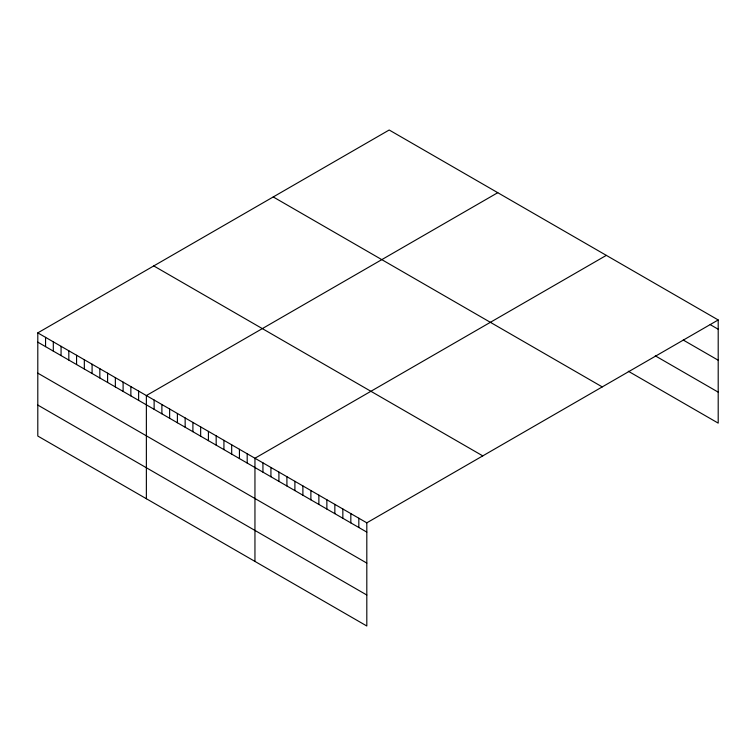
<?xml version="1.0" encoding="UTF-8"?>
<svg xmlns="http://www.w3.org/2000/svg" width="756" height="756" viewBox="0 0 756 756"><rect width="100%" height="100%" fill="white"/><g stroke="black" fill="none" stroke-linecap="round" stroke-linejoin="round"><path stroke-width="1.13" d="M37.8 332.876L366.811 522.831L366.811 625.996L37.8 436.042L37.8 332.876L389.189 130.004L718.2 319.958L718.2 423.124L628.312 371.234M497.76 192.685L146.371 395.558L146.371 498.733M606.331 255.367L254.952 458.24L254.952 561.415M366.811 522.831L718.2 319.958M710.205 324.626L718.2 329.247M683.244 340.039L718.2 360.225M655.272 355.821L718.2 392.147M273.228 196.947L602.239 386.902M153.761 265.923L482.772 455.877M37.8 342.156L366.811 532.111M37.8 373.143L366.811 563.097M37.8 405.065L366.811 595.019M358.826 518.21L358.826 527.499M350.831 513.598L350.831 522.887M342.846 508.986L342.846 518.276M334.851 504.375L334.851 513.664M326.866 499.763L326.866 509.053M318.871 495.152L318.871 504.432M310.886 490.531L310.886 499.82M302.891 485.919L302.891 495.208M294.897 481.307L294.897 490.597M286.911 476.696L286.911 485.985M278.917 472.084L278.917 481.374M270.931 467.473L270.931 476.752M262.937 462.852L262.937 472.141M247.193 453.761L247.193 463.05M239.435 449.291L239.435 458.571M231.686 444.811L231.686 454.101M223.927 440.332L223.927 449.622M216.169 435.853L216.169 445.142M208.42 431.374L208.42 440.663M200.661 426.904L200.661 436.184M192.903 422.424L192.903 431.714M185.154 417.945L185.154 427.235M177.395 413.466L177.395 422.755M169.637 408.987L169.637 418.276M161.888 404.517L161.888 413.797M154.129 400.037L154.129 409.327M138.622 391.079L138.622 400.368M130.864 386.599L130.864 395.889M123.105 382.12L123.105 391.41M115.356 377.65L115.356 386.94M107.598 373.171L107.598 382.46M99.839 368.692L99.839 377.981M92.09 364.212L92.09 373.502M84.332 359.733L84.332 369.022M76.573 355.263L76.573 364.543M68.824 350.784L68.824 360.073M61.066 346.305L61.066 355.594M53.307 341.825L53.307 351.115M45.558 337.346L45.558 346.635"/></g></svg>
